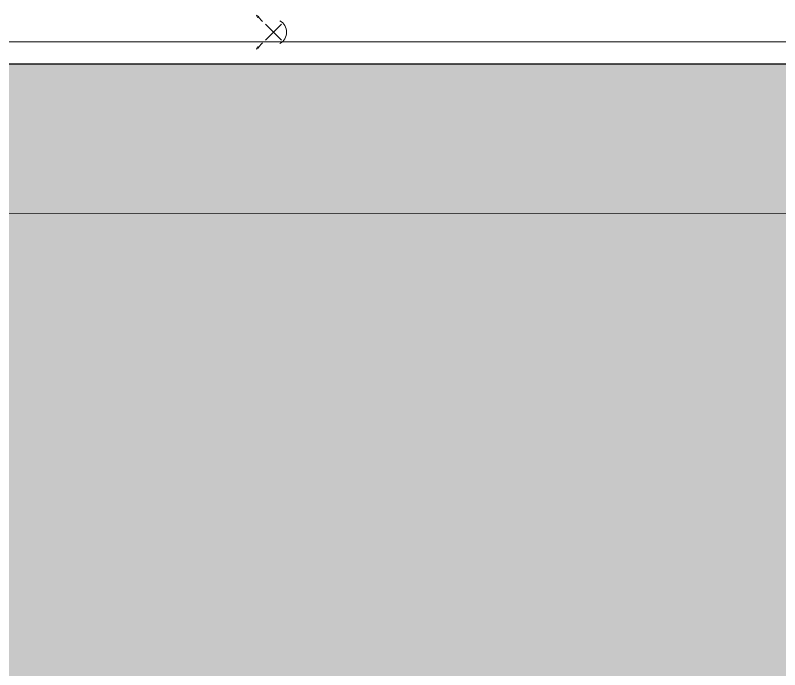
# Model space of a CAD drawing. Header units: millimetres. Extents: x 141848 to 1648660, y -821378 to -151356.
# Drawn here: x 434306 to 444506, y -171817 to -163086 of the extents above; entities that cross this region are included whole.
import ezdxf

# ---------------------------------------------------------------- set-up
doc = ezdxf.new("R2010")
doc.units = ezdxf.units.MM
doc.header["$MEASUREMENT"] = 0
doc.layers.add('Divers - Dessin général', color=7, linetype='Continuous')
doc.layers.add('TopoAlt', color=7, linetype='Continuous')
pattern_1 = [(0, (0, 0), (0, 300), [])]

# ---------------------------------------------------------------- blocks, each defined once
blk = doc.blocks.new('Dalle_31_2', base_point=(360548, -295063))
at = {"linetype": 'Continuous', "lineweight": 0, "true_color": 0x6f6f6f}
h = blk.add_hatch(color=8, dxfattribs=at)
h.paths.add_polyline_path([(360548, -295063), (487920, -293827), (487920, -270903), (487463, -270903), (472886, -271041), (472886, -271062, 0.001346), (472886, -271073), (472897, -273095, -0.414214), (470908, -275106), (462184, -275106, -0.005189), (462131, -275116), (454148, -275196), (438771, -275253, -0.386553), (436573, -273475, -0.025189), (436562, -273329), (436569, -267730, -0.098562), (436800, -266944), (436817, -266952, -0.258849), (438655, -265606), (438653, -265587), (439337, -265587), (439337, -265687), (439337, -270687), (469237, -270687), (469237, -265687), (470908, -265687), (472605, -265687), (472605, -163738), (371863, -163738), (371863, -271041), (371883, -271041), (371883, -272001), (371883, -272001, -0.409427), (367883, -275935), (360548, -275935)])
h.paths.add_polyline_path([(377135, -260640), (373845, -260640), (373845, -248365), (373845, -243090), (373845, -242190), (377135, -242190)], flags=0)
h.paths.add_polyline_path([(380203, -193811), (380203, -171996), (431506, -171996), (464310, -171996), (464310, -262266), (464310, -262366), (438594, -262351), (437926, -262351), (436550, -262351), (436550, -189811), (412055, -189811), (412055, -201781), (412055, -204496), (415454, -204496), (415454, -208496), (415454, -218296), (405655, -218296), (405655, -222496), (415475, -222496), (415475, -260811), (380203, -260811), (380203, -230016)], flags=0)
h.paths.add_polyline_path([(381437, -269434, -0.090319), (381558, -268728, -0.201449), (382612, -267593, -0.104211), (383418, -267415), (384017, -267409, -0.104045), (384825, -267571, -0.238255), (385984, -268953, -0.055189), (386036, -269390), (386038, -269611), (386051, -270890), (385792, -271893, -0.267949), (384070, -272909), (383470, -272915, -0.193717), (382079, -272370, -0.070569), (381728, -271931, -0.131652), (381451, -270934)], flags=0)
h.paths.add_polyline_path([(392017, -273452), (392030, -267378, -0.380557), (394017, -265610), (394094, -265610), (394094, -270610), (409094, -270610), (409094, -265610), (414056, -265610, -0.414214), (415556, -267110), (415556, -273661, -0.345502), (413837, -275433), (394027, -275599, -0.415791), (392017, -273599)], flags=0)
h.paths.add_polyline_path([(424210, -271504, -0.134474), (423930, -270485), (423930, -268985, -0.414214), (425930, -266985), (426530, -266985, -0.414214), (428530, -268985), (428530, -270485, -0.12882), (428274, -271466, -0.270936), (426530, -272485), (425930, -272485, -0.26498)], flags=0)
at = {"color": 9, "linetype": 'Continuous', "lineweight": 5, "flags": 128}
blk.add_lwpolyline([(472605, -265687), (472605, -163738), (371863, -163738), (371863, -271041)], dxfattribs=at)
blk = doc.blocks.new('Dalle_46_2', base_point=(371875, -163719))
at = {"linetype": 'Continuous', "lineweight": 0, "true_color": 0x90b349}
blk.add_hatch(color=55, dxfattribs=at).paths.add_polyline_path([(371875, -163719), (371856, -271725), (373816, -271706), (373835, -165720), (470605, -165737), (470587, -265587), (472587, -265588), (472605, -163738)])
at = {"color": 7, "linetype": 'Continuous', "lineweight": 5, "flags": 128}
blk.add_lwpolyline([(371875, -163719), (371856, -271725), (373816, -271706), (373835, -165720), (470605, -165737), (470587, -265587), (472587, -265588), (472605, -163738)], close=True, dxfattribs=at)
blk = doc.blocks.new('Mur_227_2', base_point=(371535, -163438))
at = {"layer": 'TopoAlt', "color": 211, "linetype": 'Continuous', "lineweight": 5, "true_color": 0xfe55ff, "flags": 128}
for points in [[(472905, -163438), (371835, -163438)], [(371835, -163738), (472605, -163738)]]:
    blk.add_lwpolyline(points, dxfattribs=at)
blk = doc.blocks.new('Projecteur lumineux 25')
at = {"linetype": 'Continuous', "lineweight": 5, "true_color": 0x072a91}
h = blk.add_hatch(dxfattribs=at)
h.set_pattern_fill('_USER_0002', color=164, style=0, pattern_type=2)
h.set_pattern_definition(pattern_1)
h.paths.add_polyline_path([(195, 211), (211, 195), (225, 225)])
h = blk.add_hatch(dxfattribs=at)
h.set_pattern_fill('_USER_0002', color=164, style=0, pattern_type=2)
h.set_pattern_definition(pattern_1)
h.paths.add_polyline_path([(195, -211), (225, -225), (211, -195)])
at = {"color": 7, "linetype": 'Continuous', "lineweight": 5}
for p, q in [((106, 106), (-106, -106)), ((106, -106), (-106, 106)), ((144, 144), (203, 203)), ((144, -144), (203, -203))]:
    blk.add_line(p, q, dxfattribs=at)
at = {"color": 7, "linetype": 'Continuous', "lineweight": 5, "flags": 128}
for points in [[(195, 211), (211, 195), (225, 225)], [(195, -211), (211, -195), (225, -225)]]:
    blk.add_lwpolyline(points, close=True, dxfattribs=at)
at = {"color": 7, "linetype": 'Continuous', "lineweight": 5}
blk.add_arc((0, 0), 175, 120, 240, dxfattribs=at)

msp = doc.modelspace()

# ---------------------------------------------------------------- linework, layer by layer
at = {"layer": 'Divers - Dessin général', "color": 14, "linetype": 'Continuous', "lineweight": 5, "true_color": 0x990000}
msp.add_lwpolyline([(472905.195, -163437.635), (472885.813, -271067.638), (371555.907, -272027.634), (371538.537, -197317.635), (371535.195, -163437.635)], close=True, dxfattribs=at)

# ---------------------------------------------------------------- block references
at = {"color": 7, "linetype": 'Continuous', "lineweight": 5, "zscale": 1000, "rotation": 180}
msp.add_blockref('Projecteur lumineux 25', (437750.061, -163310.571), dxfattribs=at)
at = {"color": 9, "linetype": 'Continuous', "lineweight": 5}
msp.add_blockref('Dalle_31_2', (360547.961, -295062.571), dxfattribs=at)
at = {"color": 7, "linetype": 'Continuous', "lineweight": 5}
msp.add_blockref('Dalle_46_2', (371875.266, -163719.495), dxfattribs=at)
at = {"layer": 'TopoAlt', "color": 211, "lineweight": 5, "true_color": 0xfe55ff}
msp.add_blockref('Mur_227_2', (371535.195, -163437.635), dxfattribs=at)

doc.saveas('drawing.dxf')
